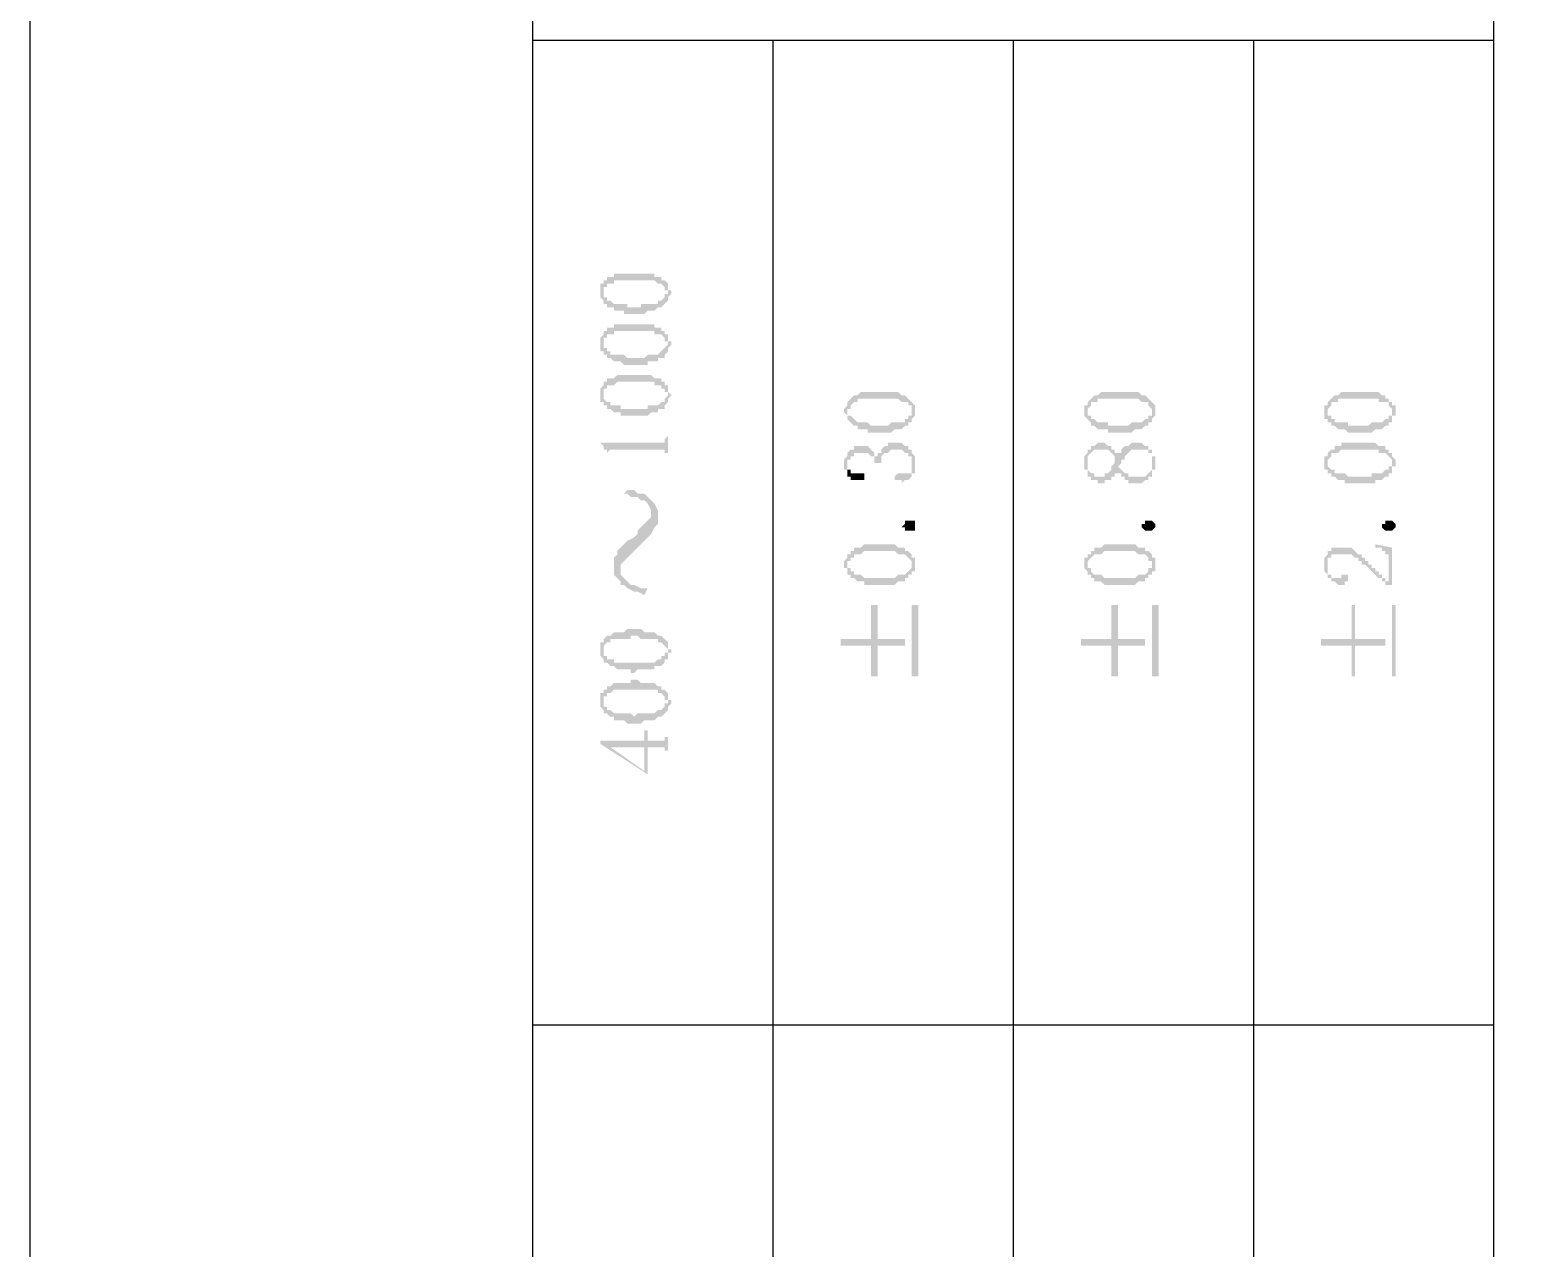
# Model space of a CAD drawing. Header units: millimetres. Extents: x 7018 to 13530, y 4187 to 5692.
# Drawn here: x 9826.37 to 9846.29, y 5054.37 to 5070.62 of the extents above; entities that cross this region are included whole.
import ezdxf

# ---------------------------------------------------------------- set-up
doc = ezdxf.new("R2010")
doc.units = ezdxf.units.MM

msp = doc.modelspace()

# ---------------------------------------------------------------- hatches: boundary and pattern name
at = {"transparency": 33554559}
for points in [[(9833.979, 5067.095), (9833.979, 5067.05), (9833.979, 5067.05), (9834.024, 5067.005), (9834.024, 5067.14), (9834.024, 5067.186), (9834.069, 5067.186), (9834.069, 5067.231), (9834.159, 5067.231), (9834.159, 5067.276), (9834.701, 5067.276), (9834.746, 5067.231), (9834.791, 5067.231), (9834.836, 5067.186), (9834.836, 5067.14), (9834.882, 5067.14), (9834.882, 5067.095), (9834.882, 5067.231), (9834.836, 5067.276), (9834.791, 5067.276), (9834.791, 5067.321), (9834.701, 5067.321), (9834.701, 5067.366), (9834.159, 5067.366), (9834.159, 5067.321), (9834.069, 5067.321), (9834.069, 5067.276), (9834.024, 5067.276), (9834.024, 5067.231), (9833.979, 5067.231), (9833.979, 5067.186), (9833.979, 5067.14)], [(9834.024, 5067.005), (9834.024, 5066.96), (9834.069, 5066.96), (9834.069, 5066.915), (9834.159, 5066.915), (9834.159, 5066.87), (9834.295, 5066.87), (9834.295, 5066.824), (9834.566, 5066.824), (9834.611, 5066.87), (9834.701, 5066.87), (9834.746, 5066.915), (9834.791, 5066.915), (9834.836, 5066.96), (9834.836, 5066.96), (9834.882, 5067.005), (9834.882, 5067.05), (9834.882, 5067.05), (9834.927, 5067.095), (9834.927, 5067.14), (9834.882, 5067.14), (9834.882, 5067.186), (9834.882, 5067.231), (9834.882, 5067.095), (9834.836, 5067.095), (9834.836, 5067.05), (9834.836, 5067.05), (9834.791, 5067.005), (9834.746, 5067.005), (9834.746, 5066.96), (9834.52, 5066.96), (9834.52, 5066.915), (9834.34, 5066.915), (9834.34, 5066.96), (9834.159, 5066.96), (9834.114, 5067.005), (9834.069, 5067.005), (9834.069, 5067.05), (9834.024, 5067.05), (9834.024, 5067.095), (9834.024, 5067.095)], [(9833.979, 5066.418), (9833.979, 5066.328), (9834.024, 5066.328), (9834.024, 5066.418), (9834.024, 5066.463), (9834.024, 5066.509), (9834.069, 5066.509), (9834.069, 5066.554), (9834.159, 5066.554), (9834.159, 5066.599), (9834.701, 5066.599), (9834.701, 5066.554), (9834.791, 5066.554), (9834.836, 5066.509), (9834.836, 5066.463), (9834.882, 5066.463), (9834.882, 5066.418), (9834.882, 5066.554), (9834.836, 5066.554), (9834.836, 5066.599), (9834.791, 5066.599), (9834.791, 5066.644), (9834.701, 5066.644), (9834.701, 5066.689), (9834.159, 5066.689), (9834.159, 5066.644), (9834.069, 5066.644), (9834.069, 5066.599), (9834.024, 5066.599), (9834.024, 5066.554), (9834.024, 5066.554), (9833.979, 5066.509), (9833.979, 5066.463), (9833.979, 5066.463)], [(9834.024, 5066.328), (9834.024, 5066.283), (9834.069, 5066.283), (9834.069, 5066.238), (9834.114, 5066.238), (9834.159, 5066.193), (9834.25, 5066.193), (9834.295, 5066.147), (9834.611, 5066.147), (9834.611, 5066.193), (9834.746, 5066.193), (9834.746, 5066.238), (9834.836, 5066.238), (9834.836, 5066.283), (9834.836, 5066.283), (9834.882, 5066.328), (9834.882, 5066.373), (9834.882, 5066.373), (9834.927, 5066.418), (9834.927, 5066.463), (9834.882, 5066.463), (9834.882, 5066.509), (9834.882, 5066.554), (9834.882, 5066.418), (9834.882, 5066.418), (9834.836, 5066.373), (9834.836, 5066.373), (9834.791, 5066.328), (9834.791, 5066.328), (9834.746, 5066.283), (9834.611, 5066.283), (9834.566, 5066.238), (9834.34, 5066.238), (9834.295, 5066.283), (9834.114, 5066.283), (9834.114, 5066.328), (9834.069, 5066.328), (9834.069, 5066.373), (9834.024, 5066.373), (9834.024, 5066.418), (9834.024, 5066.418)], [(9833.979, 5065.741), (9833.979, 5065.696), (9833.979, 5065.651), (9834.024, 5065.651), (9834.024, 5065.606), (9834.024, 5065.741), (9834.024, 5065.786), (9834.024, 5065.832), (9834.069, 5065.832), (9834.069, 5065.877), (9834.159, 5065.877), (9834.205, 5065.922), (9834.701, 5065.922), (9834.701, 5065.877), (9834.791, 5065.877), (9834.791, 5065.832), (9834.836, 5065.832), (9834.836, 5065.786), (9834.882, 5065.786), (9834.882, 5065.741), (9834.882, 5065.877), (9834.836, 5065.877), (9834.836, 5065.922), (9834.791, 5065.922), (9834.791, 5065.967), (9834.701, 5065.967), (9834.656, 5066.012), (9834.205, 5066.012), (9834.159, 5065.967), (9834.069, 5065.967), (9834.069, 5065.922), (9834.024, 5065.922), (9834.024, 5065.877), (9834.024, 5065.877), (9833.979, 5065.832), (9833.979, 5065.786), (9833.979, 5065.786)], [(9834.024, 5065.606), (9834.069, 5065.606), (9834.069, 5065.561), (9834.114, 5065.561), (9834.159, 5065.516), (9834.25, 5065.516), (9834.25, 5065.47), (9834.611, 5065.47), (9834.656, 5065.516), (9834.746, 5065.516), (9834.746, 5065.561), (9834.836, 5065.561), (9834.836, 5065.606), (9834.836, 5065.606), (9834.882, 5065.651), (9834.882, 5065.696), (9834.882, 5065.696), (9834.927, 5065.741), (9834.927, 5065.741), (9834.882, 5065.786), (9834.882, 5065.832), (9834.882, 5065.877), (9834.882, 5065.741), (9834.882, 5065.741), (9834.836, 5065.696), (9834.836, 5065.651), (9834.791, 5065.651), (9834.746, 5065.606), (9834.611, 5065.606), (9834.611, 5065.561), (9834.25, 5065.561), (9834.25, 5065.606), (9834.114, 5065.606), (9834.114, 5065.651), (9834.069, 5065.651), (9834.024, 5065.696), (9834.024, 5065.741), (9834.024, 5065.741)], [(9837.228, 5065.516), (9837.228, 5065.516), (9837.274, 5065.47), (9837.274, 5065.425), (9837.274, 5065.516), (9837.274, 5065.561), (9837.319, 5065.561), (9837.319, 5065.606), (9837.319, 5065.606), (9837.364, 5065.651), (9837.409, 5065.651), (9837.409, 5065.696), (9837.951, 5065.696), (9837.996, 5065.651), (9838.086, 5065.651), (9838.086, 5065.606), (9838.131, 5065.606), (9838.131, 5065.561), (9838.131, 5065.516), (9838.131, 5065.651), (9838.131, 5065.651), (9838.086, 5065.696), (9838.086, 5065.696), (9838.041, 5065.741), (9837.996, 5065.741), (9837.951, 5065.786), (9837.454, 5065.786), (9837.409, 5065.741), (9837.364, 5065.741), (9837.319, 5065.696), (9837.319, 5065.696), (9837.274, 5065.651), (9837.274, 5065.606), (9837.274, 5065.606), (9837.228, 5065.561), (9837.228, 5065.561)], [(9837.274, 5065.425), (9837.319, 5065.38), (9837.319, 5065.38), (9837.364, 5065.335), (9837.409, 5065.335), (9837.409, 5065.29), (9837.544, 5065.29), (9837.544, 5065.245), (9837.86, 5065.245), (9837.905, 5065.29), (9837.996, 5065.29), (9838.041, 5065.335), (9838.086, 5065.335), (9838.086, 5065.38), (9838.131, 5065.38), (9838.131, 5065.425), (9838.131, 5065.425), (9838.176, 5065.47), (9838.176, 5065.516), (9838.176, 5065.561), (9838.176, 5065.606), (9838.176, 5065.606), (9838.131, 5065.651), (9838.131, 5065.516), (9838.131, 5065.47), (9838.086, 5065.47), (9838.086, 5065.425), (9838.041, 5065.425), (9838.041, 5065.38), (9837.86, 5065.38), (9837.815, 5065.335), (9837.589, 5065.335), (9837.544, 5065.38), (9837.409, 5065.38), (9837.364, 5065.425), (9837.364, 5065.425), (9837.319, 5065.47), (9837.274, 5065.47), (9837.274, 5065.516), (9837.274, 5065.516)], [(9840.433, 5065.516), (9840.433, 5065.47), (9840.478, 5065.425), (9840.478, 5065.516), (9840.478, 5065.561), (9840.478, 5065.561), (9840.523, 5065.606), (9840.523, 5065.651), (9840.613, 5065.651), (9840.613, 5065.696), (9841.155, 5065.696), (9841.2, 5065.651), (9841.29, 5065.651), (9841.29, 5065.606), (9841.29, 5065.606), (9841.335, 5065.561), (9841.335, 5065.516), (9841.335, 5065.651), (9841.335, 5065.651), (9841.29, 5065.696), (9841.29, 5065.696), (9841.245, 5065.741), (9841.2, 5065.741), (9841.155, 5065.786), (9840.658, 5065.786), (9840.613, 5065.741), (9840.568, 5065.741), (9840.523, 5065.696), (9840.523, 5065.696), (9840.478, 5065.651), (9840.478, 5065.606), (9840.433, 5065.606), (9840.433, 5065.561), (9840.433, 5065.561)], [(9840.478, 5065.425), (9840.523, 5065.38), (9840.523, 5065.335), (9840.568, 5065.335), (9840.613, 5065.29), (9840.749, 5065.29), (9840.749, 5065.245), (9841.065, 5065.245), (9841.11, 5065.29), (9841.2, 5065.29), (9841.245, 5065.335), (9841.29, 5065.335), (9841.29, 5065.38), (9841.335, 5065.38), (9841.335, 5065.425), (9841.335, 5065.425), (9841.381, 5065.47), (9841.381, 5065.516), (9841.381, 5065.561), (9841.381, 5065.606), (9841.381, 5065.606), (9841.335, 5065.651), (9841.335, 5065.516), (9841.335, 5065.47), (9841.29, 5065.47), (9841.29, 5065.425), (9841.245, 5065.425), (9841.2, 5065.38), (9841.065, 5065.38), (9841.02, 5065.335), (9840.749, 5065.335), (9840.749, 5065.38), (9840.613, 5065.38), (9840.568, 5065.425), (9840.523, 5065.425), (9840.523, 5065.47), (9840.478, 5065.47), (9840.478, 5065.516), (9840.478, 5065.516)], [(9843.637, 5065.516), (9843.637, 5065.425), (9843.682, 5065.425), (9843.682, 5065.516), (9843.682, 5065.561), (9843.682, 5065.561), (9843.727, 5065.606), (9843.727, 5065.651), (9843.818, 5065.651), (9843.818, 5065.696), (9844.359, 5065.696), (9844.359, 5065.651), (9844.495, 5065.651), (9844.495, 5065.606), (9844.495, 5065.606), (9844.54, 5065.561), (9844.54, 5065.516), (9844.54, 5065.651), (9844.495, 5065.651), (9844.495, 5065.696), (9844.45, 5065.696), (9844.45, 5065.741), (9844.404, 5065.741), (9844.359, 5065.786), (9843.863, 5065.786), (9843.818, 5065.741), (9843.773, 5065.741), (9843.727, 5065.696), (9843.727, 5065.696), (9843.682, 5065.651), (9843.682, 5065.606), (9843.637, 5065.606), (9843.637, 5065.561), (9843.637, 5065.561)], [(9843.682, 5065.425), (9843.682, 5065.38), (9843.727, 5065.38), (9843.727, 5065.335), (9843.773, 5065.335), (9843.818, 5065.29), (9843.908, 5065.29), (9843.953, 5065.245), (9844.269, 5065.245), (9844.314, 5065.29), (9844.404, 5065.29), (9844.45, 5065.335), (9844.495, 5065.335), (9844.495, 5065.38), (9844.54, 5065.38), (9844.54, 5065.425), (9844.54, 5065.47), (9844.585, 5065.47), (9844.585, 5065.516), (9844.585, 5065.561), (9844.585, 5065.606), (9844.54, 5065.606), (9844.54, 5065.651), (9844.54, 5065.516), (9844.54, 5065.47), (9844.495, 5065.47), (9844.495, 5065.425), (9844.45, 5065.425), (9844.404, 5065.38), (9844.269, 5065.38), (9844.224, 5065.335), (9843.953, 5065.335), (9843.953, 5065.38), (9843.773, 5065.38), (9843.773, 5065.425), (9843.727, 5065.425), (9843.727, 5065.47), (9843.682, 5065.47), (9843.682, 5065.516), (9843.682, 5065.516)], [(9833.979, 5065.109), (9833.979, 5065.109), (9834.024, 5065.064), (9834.024, 5065.019), (9834.069, 5065.019), (9834.069, 5064.974), (9834.069, 5064.884), (9834.069, 5064.974), (9834.114, 5065.019), (9834.836, 5065.019), (9834.836, 5064.974), (9834.882, 5064.974), (9834.882, 5064.884), (9834.882, 5065.29), (9834.882, 5065.2), (9834.882, 5065.2), (9834.836, 5065.155), (9834.836, 5065.109), (9834.791, 5065.109)], [(9837.228, 5064.839), (9837.228, 5064.748), (9837.274, 5064.748), (9837.274, 5064.703), (9837.274, 5064.839), (9837.274, 5064.884), (9837.319, 5064.884), (9837.319, 5064.929), (9837.364, 5064.929), (9837.364, 5064.974), (9837.544, 5064.974), (9837.589, 5064.929), (9837.635, 5064.929), (9837.635, 5064.884), (9837.635, 5064.839), (9837.68, 5064.839), (9837.68, 5064.748), (9837.68, 5064.839), (9837.725, 5064.839), (9837.725, 5064.884), (9837.725, 5064.929), (9837.725, 5064.929), (9837.77, 5064.974), (9837.815, 5064.974), (9837.86, 5065.019), (9837.996, 5065.019), (9838.041, 5064.974), (9838.086, 5064.974), (9838.086, 5064.929), (9838.131, 5064.929), (9838.131, 5064.884), (9838.131, 5064.794), (9838.131, 5064.974), (9838.131, 5065.019), (9838.086, 5065.019), (9838.086, 5065.064), (9838.041, 5065.064), (9837.996, 5065.109), (9837.815, 5065.109), (9837.815, 5065.064), (9837.77, 5065.064), (9837.725, 5065.019), (9837.725, 5064.974), (9837.68, 5064.974), (9837.68, 5064.884), (9837.68, 5064.929), (9837.635, 5064.929), (9837.635, 5064.974), (9837.635, 5064.974), (9837.589, 5065.019), (9837.589, 5065.019), (9837.544, 5065.064), (9837.364, 5065.064), (9837.364, 5065.019), (9837.319, 5065.019), (9837.274, 5064.974), (9837.274, 5064.929), (9837.274, 5064.929), (9837.228, 5064.884), (9837.228, 5064.884)], [(9840.433, 5064.839), (9840.433, 5064.748), (9840.478, 5064.748), (9840.478, 5064.703), (9840.478, 5064.658), (9840.523, 5064.658), (9840.523, 5064.613), (9840.613, 5064.613), (9840.613, 5064.568), (9840.704, 5064.568), (9840.704, 5064.613), (9840.794, 5064.613), (9840.794, 5064.658), (9840.839, 5064.658), (9840.839, 5064.703), (9840.884, 5064.703), (9840.884, 5064.748), (9840.884, 5064.703), (9840.884, 5064.794), (9840.884, 5064.794), (9840.929, 5064.839), (9840.929, 5064.884), (9840.974, 5064.884), (9840.974, 5064.929), (9840.974, 5064.929), (9841.02, 5064.974), (9841.02, 5064.974), (9841.065, 5065.019), (9841.29, 5065.019), (9841.29, 5064.974), (9841.335, 5064.974), (9841.335, 5064.884), (9841.335, 5064.703), (9841.335, 5064.748), (9841.381, 5064.748), (9841.381, 5064.794), (9841.381, 5064.884), (9841.381, 5064.929), (9841.335, 5064.929), (9841.335, 5064.974), (9841.335, 5065.019), (9841.29, 5065.019), (9841.29, 5065.064), (9841.245, 5065.064), (9841.2, 5065.109), (9841.065, 5065.109), (9841.02, 5065.064), (9840.974, 5065.064), (9840.929, 5065.019), (9840.929, 5064.974), (9840.884, 5064.974), (9840.884, 5064.929), (9840.884, 5064.974), (9840.839, 5064.884), (9840.839, 5064.839), (9840.839, 5064.839), (9840.794, 5064.794), (9840.794, 5064.748), (9840.794, 5064.748), (9840.749, 5064.703), (9840.704, 5064.703), (9840.704, 5064.658), (9840.568, 5064.658), (9840.568, 5064.703), (9840.523, 5064.703), (9840.478, 5064.748), (9840.478, 5064.794), (9840.478, 5064.974), (9840.478, 5064.974), (9840.433, 5064.929), (9840.433, 5064.884), (9840.433, 5064.884)], [(9840.478, 5064.974), (9840.478, 5064.839), (9840.478, 5064.884), (9840.478, 5064.929), (9840.478, 5064.929), (9840.523, 5064.974), (9840.523, 5064.974), (9840.568, 5065.019), (9840.749, 5065.019), (9840.794, 5064.974), (9840.794, 5064.974), (9840.839, 5064.929), (9840.839, 5064.884), (9840.884, 5064.974), (9840.839, 5064.974), (9840.839, 5065.019), (9840.794, 5065.019), (9840.794, 5065.064), (9840.749, 5065.064), (9840.704, 5065.109), (9840.613, 5065.109), (9840.568, 5065.064), (9840.523, 5065.064), (9840.523, 5065.019), (9840.478, 5065.019)], [(9843.637, 5064.839), (9843.637, 5064.794), (9843.637, 5064.748), (9843.682, 5064.748), (9843.682, 5064.703), (9843.682, 5064.839), (9843.682, 5064.884), (9843.682, 5064.884), (9843.727, 5064.929), (9843.727, 5064.974), (9843.818, 5064.974), (9843.863, 5065.019), (9844.359, 5065.019), (9844.359, 5064.974), (9844.45, 5064.974), (9844.495, 5064.929), (9844.495, 5064.929), (9844.54, 5064.884), (9844.54, 5064.839), (9844.54, 5064.974), (9844.495, 5064.974), (9844.495, 5065.019), (9844.45, 5065.019), (9844.45, 5065.064), (9844.359, 5065.064), (9844.314, 5065.109), (9843.863, 5065.109), (9843.863, 5065.064), (9843.773, 5065.064), (9843.773, 5065.019), (9843.727, 5065.019), (9843.682, 5064.974), (9843.682, 5064.929), (9843.637, 5064.929), (9843.637, 5064.884), (9843.637, 5064.884)], [(9837.905, 5064.658), (9837.905, 5064.613), (9837.996, 5064.613), (9837.996, 5064.568), (9837.996, 5064.568), (9838.041, 5064.613), (9838.086, 5064.613), (9838.131, 5064.658), (9838.131, 5064.703), (9838.176, 5064.703), (9838.176, 5064.748), (9838.176, 5064.839), (9838.176, 5064.884), (9838.176, 5064.929), (9838.176, 5064.929), (9838.131, 5064.974), (9838.131, 5064.794), (9838.131, 5064.703), (9837.951, 5064.703)], [(9840.884, 5064.703), (9840.929, 5064.703), (9840.929, 5064.658), (9840.974, 5064.658), (9840.974, 5064.613), (9841.02, 5064.613), (9841.02, 5064.568), (9841.2, 5064.568), (9841.245, 5064.613), (9841.29, 5064.613), (9841.29, 5064.658), (9841.335, 5064.658), (9841.335, 5064.703), (9841.335, 5064.839), (9841.335, 5064.748), (9841.335, 5064.748), (9841.29, 5064.703), (9841.29, 5064.703), (9841.245, 5064.658), (9841.02, 5064.658), (9841.02, 5064.703), (9840.974, 5064.703), (9840.929, 5064.748), (9840.929, 5064.748), (9840.884, 5064.794)], [(9843.682, 5064.703), (9843.727, 5064.703), (9843.727, 5064.658), (9843.773, 5064.658), (9843.818, 5064.613), (9843.908, 5064.613), (9843.908, 5064.568), (9844.314, 5064.568), (9844.314, 5064.613), (9844.404, 5064.613), (9844.45, 5064.658), (9844.495, 5064.658), (9844.495, 5064.703), (9844.54, 5064.703), (9844.54, 5064.748), (9844.54, 5064.794), (9844.585, 5064.794), (9844.585, 5064.839), (9844.585, 5064.884), (9844.585, 5064.884), (9844.54, 5064.929), (9844.54, 5064.974), (9844.54, 5064.839), (9844.54, 5064.794), (9844.495, 5064.794), (9844.495, 5064.748), (9844.45, 5064.748), (9844.404, 5064.703), (9844.269, 5064.703), (9844.269, 5064.658), (9843.953, 5064.658), (9843.908, 5064.703), (9843.773, 5064.703), (9843.773, 5064.748), (9843.727, 5064.748), (9843.682, 5064.794), (9843.682, 5064.839), (9843.682, 5064.839)], [(9837.274, 5064.703), (9837.274, 5064.658), (9837.319, 5064.658), (9837.319, 5064.613), (9837.499, 5064.613), (9837.499, 5064.658), (9837.499, 5064.703), (9837.319, 5064.703), (9837.319, 5064.748), (9837.274, 5064.748), (9837.274, 5064.794), (9837.274, 5064.794)], [(9834.295, 5064.432), (9834.34, 5064.432), (9834.385, 5064.387), (9834.475, 5064.387), (9834.52, 5064.342), (9834.566, 5064.342), (9834.611, 5064.297), (9834.656, 5064.207), (9834.656, 5063.891), (9834.656, 5063.891), (9834.701, 5063.981), (9834.746, 5064.026), (9834.746, 5064.207), (9834.701, 5064.297), (9834.656, 5064.342), (9834.656, 5064.342), (9834.611, 5064.387), (9834.566, 5064.432), (9834.475, 5064.432), (9834.43, 5064.478), (9834.34, 5064.478)], [(9834.159, 5063.44), (9834.159, 5063.349), (9834.205, 5063.304), (9834.25, 5063.259), (9834.25, 5063.44), (9834.25, 5063.485), (9834.295, 5063.53), (9834.34, 5063.575), (9834.385, 5063.62), (9834.43, 5063.665), (9834.475, 5063.71), (9834.52, 5063.755), (9834.566, 5063.801), (9834.566, 5063.801), (9834.611, 5063.846), (9834.656, 5063.891), (9834.656, 5064.162), (9834.656, 5064.117), (9834.611, 5064.071), (9834.566, 5064.026), (9834.52, 5063.981), (9834.475, 5063.936), (9834.475, 5063.891), (9834.43, 5063.846), (9834.34, 5063.801), (9834.34, 5063.801), (9834.295, 5063.755), (9834.25, 5063.71), (9834.205, 5063.665), (9834.205, 5063.62), (9834.159, 5063.575), (9834.159, 5063.53)], [(9838.176, 5063.981), (9838.176, 5063.936), (9838.041, 5063.936), (9838.041, 5063.981), (9837.996, 5063.981), (9838.041, 5064.026), (9838.041, 5064.071), (9838.176, 5064.071), (9838.176, 5064.026), (9838.176, 5063.981)], [(9841.381, 5063.981), (9841.381, 5063.981), (9841.335, 5063.936), (9841.245, 5063.936), (9841.2, 5063.981), (9841.2, 5064.026), (9841.245, 5064.026), (9841.245, 5064.071), (9841.335, 5064.071), (9841.381, 5064.026), (9841.381, 5063.981)], [(9844.585, 5063.981), (9844.585, 5063.981), (9844.54, 5063.936), (9844.45, 5063.936), (9844.404, 5063.981), (9844.404, 5064.026), (9844.45, 5064.026), (9844.45, 5064.071), (9844.54, 5064.071), (9844.585, 5064.026), (9844.585, 5063.981)], [(9837.228, 5063.485), (9837.228, 5063.44), (9837.274, 5063.44), (9837.274, 5063.394), (9837.274, 5063.349), (9837.274, 5063.485), (9837.274, 5063.53), (9837.319, 5063.53), (9837.319, 5063.575), (9837.364, 5063.575), (9837.364, 5063.62), (9837.454, 5063.62), (9837.499, 5063.665), (9837.905, 5063.665), (9837.951, 5063.62), (9838.041, 5063.62), (9838.086, 5063.575), (9838.086, 5063.575), (9838.131, 5063.53), (9838.131, 5063.485), (9838.131, 5063.62), (9838.131, 5063.62), (9838.086, 5063.665), (9838.041, 5063.665), (9838.041, 5063.71), (9837.951, 5063.71), (9837.905, 5063.755), (9837.499, 5063.755), (9837.454, 5063.71), (9837.364, 5063.71), (9837.364, 5063.665), (9837.319, 5063.665), (9837.319, 5063.62), (9837.274, 5063.62), (9837.274, 5063.575), (9837.274, 5063.575), (9837.228, 5063.53), (9837.228, 5063.53)], [(9840.433, 5063.485), (9840.433, 5063.44), (9840.433, 5063.44), (9840.478, 5063.394), (9840.478, 5063.349), (9840.478, 5063.485), (9840.478, 5063.53), (9840.478, 5063.53), (9840.523, 5063.575), (9840.523, 5063.575), (9840.568, 5063.62), (9840.658, 5063.62), (9840.704, 5063.665), (9841.11, 5063.665), (9841.155, 5063.62), (9841.245, 5063.62), (9841.29, 5063.575), (9841.29, 5063.53), (9841.335, 5063.53), (9841.335, 5063.485), (9841.335, 5063.62), (9841.335, 5063.62), (9841.29, 5063.665), (9841.245, 5063.665), (9841.245, 5063.71), (9841.155, 5063.71), (9841.11, 5063.755), (9840.704, 5063.755), (9840.658, 5063.71), (9840.568, 5063.71), (9840.568, 5063.665), (9840.523, 5063.665), (9840.523, 5063.62), (9840.478, 5063.62), (9840.478, 5063.575), (9840.433, 5063.575), (9840.433, 5063.53), (9840.433, 5063.53)], [(9843.637, 5063.485), (9843.637, 5063.44), (9843.637, 5063.394), (9843.637, 5063.394), (9843.682, 5063.349), (9843.682, 5063.485), (9843.682, 5063.575), (9843.727, 5063.575), (9843.727, 5063.62), (9843.998, 5063.62), (9844.043, 5063.575), (9844.088, 5063.575), (9844.088, 5063.53), (9844.134, 5063.53), (9844.134, 5063.485), (9844.179, 5063.485), (9844.224, 5063.44), (9844.224, 5063.44), (9844.269, 5063.394), (9844.269, 5063.394), (9844.314, 5063.349), (9844.314, 5063.349), (9844.359, 5063.304), (9844.404, 5063.304), (9844.404, 5063.259), (9844.45, 5063.259), (9844.45, 5063.214), (9844.495, 5063.214), (9844.495, 5063.259), (9844.45, 5063.259), (9844.45, 5063.304), (9844.404, 5063.304), (9844.404, 5063.349), (9844.359, 5063.349), (9844.359, 5063.394), (9844.314, 5063.394), (9844.314, 5063.44), (9844.269, 5063.44), (9844.269, 5063.485), (9844.224, 5063.485), (9844.224, 5063.53), (9844.179, 5063.53), (9844.179, 5063.575), (9844.134, 5063.575), (9844.134, 5063.62), (9844.088, 5063.62), (9844.043, 5063.665), (9844.043, 5063.665), (9843.998, 5063.71), (9843.727, 5063.71), (9843.727, 5063.665), (9843.682, 5063.665), (9843.682, 5063.62), (9843.682, 5063.62), (9843.637, 5063.575), (9843.637, 5063.53), (9843.637, 5063.53)], [(9844.314, 5063.755), (9844.314, 5063.71), (9844.404, 5063.71), (9844.404, 5063.665), (9844.45, 5063.665), (9844.45, 5063.62), (9844.495, 5063.62), (9844.495, 5063.214), (9844.54, 5063.214), (9844.54, 5063.71)], [(9834.25, 5063.259), (9834.25, 5063.214), (9834.295, 5063.214), (9834.34, 5063.169), (9834.43, 5063.124), (9834.475, 5063.124), (9834.566, 5063.078), (9834.611, 5063.169), (9834.52, 5063.169), (9834.43, 5063.214), (9834.385, 5063.214), (9834.34, 5063.259), (9834.34, 5063.259), (9834.295, 5063.304), (9834.25, 5063.349), (9834.25, 5063.44)], [(9837.274, 5063.349), (9837.319, 5063.349), (9837.319, 5063.304), (9837.364, 5063.304), (9837.409, 5063.259), (9837.499, 5063.259), (9837.499, 5063.214), (9837.905, 5063.214), (9837.951, 5063.259), (9838.041, 5063.259), (9838.041, 5063.304), (9838.086, 5063.304), (9838.086, 5063.349), (9838.131, 5063.349), (9838.131, 5063.394), (9838.176, 5063.394), (9838.176, 5063.44), (9838.176, 5063.485), (9838.176, 5063.53), (9838.176, 5063.575), (9838.131, 5063.575), (9838.131, 5063.62), (9838.131, 5063.485), (9838.131, 5063.44), (9838.131, 5063.44), (9838.086, 5063.394), (9838.086, 5063.394), (9838.041, 5063.349), (9837.951, 5063.349), (9837.905, 5063.304), (9837.499, 5063.304), (9837.454, 5063.349), (9837.364, 5063.349), (9837.364, 5063.394), (9837.319, 5063.394), (9837.319, 5063.44), (9837.274, 5063.44), (9837.274, 5063.485), (9837.274, 5063.485)], [(9840.478, 5063.349), (9840.523, 5063.349), (9840.523, 5063.304), (9840.568, 5063.304), (9840.568, 5063.259), (9840.658, 5063.259), (9840.704, 5063.214), (9841.11, 5063.214), (9841.155, 5063.259), (9841.245, 5063.259), (9841.245, 5063.304), (9841.29, 5063.304), (9841.29, 5063.349), (9841.335, 5063.349), (9841.335, 5063.394), (9841.381, 5063.394), (9841.381, 5063.44), (9841.381, 5063.485), (9841.381, 5063.53), (9841.381, 5063.575), (9841.335, 5063.575), (9841.335, 5063.62), (9841.335, 5063.485), (9841.335, 5063.44), (9841.29, 5063.44), (9841.29, 5063.394), (9841.29, 5063.394), (9841.245, 5063.349), (9841.155, 5063.349), (9841.11, 5063.304), (9840.704, 5063.304), (9840.658, 5063.349), (9840.568, 5063.349), (9840.523, 5063.394), (9840.523, 5063.44), (9840.478, 5063.44), (9840.478, 5063.485), (9840.478, 5063.485)], [(9843.682, 5063.349), (9843.682, 5063.304), (9843.727, 5063.304), (9843.727, 5063.259), (9843.773, 5063.259), (9843.818, 5063.214), (9843.908, 5063.214), (9843.908, 5063.259), (9843.953, 5063.259), (9843.953, 5063.304), (9843.953, 5063.349), (9843.863, 5063.349), (9843.863, 5063.304), (9843.727, 5063.304), (9843.727, 5063.349), (9843.682, 5063.349), (9843.682, 5063.394), (9843.682, 5063.485)], [(9837.183, 5062.492), (9837.183, 5062.401), (9837.589, 5062.401), (9837.589, 5061.995), (9837.68, 5061.995), (9837.68, 5062.401), (9838.041, 5062.401), (9838.041, 5062.492), (9837.68, 5062.492), (9837.68, 5062.943), (9837.589, 5062.943), (9837.589, 5062.492)], [(9838.221, 5061.995), (9838.221, 5062.943), (9838.131, 5062.943), (9838.131, 5061.995)], [(9840.388, 5062.492), (9840.388, 5062.401), (9840.794, 5062.401), (9840.794, 5061.995), (9840.884, 5061.995), (9840.884, 5062.401), (9841.245, 5062.401), (9841.245, 5062.492), (9840.884, 5062.492), (9840.884, 5062.943), (9840.794, 5062.943), (9840.794, 5062.492)], [(9841.426, 5061.995), (9841.426, 5062.943), (9841.335, 5062.943), (9841.335, 5061.995)], [(9843.592, 5062.492), (9843.592, 5062.401), (9843.998, 5062.401), (9843.998, 5061.995), (9844.043, 5061.995), (9844.043, 5062.401), (9844.45, 5062.401), (9844.45, 5062.492), (9844.043, 5062.492), (9844.043, 5062.943), (9843.998, 5062.943), (9843.998, 5062.492)], [(9844.585, 5061.995), (9844.585, 5062.943), (9844.54, 5062.943), (9844.54, 5061.995)], [(9833.979, 5062.356), (9833.979, 5062.311), (9833.979, 5062.266), (9833.979, 5062.266), (9834.024, 5062.221), (9834.024, 5062.356), (9834.024, 5062.401), (9834.024, 5062.401), (9834.069, 5062.447), (9834.114, 5062.447), (9834.114, 5062.492), (9834.385, 5062.492), (9834.385, 5062.537), (9834.475, 5062.537), (9834.52, 5062.492), (9834.746, 5062.492), (9834.746, 5062.447), (9834.791, 5062.447), (9834.836, 5062.401), (9834.836, 5062.401), (9834.882, 5062.356), (9834.882, 5062.447), (9834.836, 5062.492), (9834.836, 5062.492), (9834.791, 5062.537), (9834.746, 5062.537), (9834.701, 5062.582), (9834.566, 5062.582), (9834.52, 5062.627), (9834.34, 5062.627), (9834.295, 5062.582), (9834.159, 5062.582), (9834.114, 5062.537), (9834.069, 5062.537), (9834.024, 5062.492), (9834.024, 5062.447), (9833.979, 5062.447), (9833.979, 5062.401)], [(9834.024, 5062.221), (9834.024, 5062.176), (9834.069, 5062.176), (9834.114, 5062.131), (9834.159, 5062.131), (9834.205, 5062.086), (9834.385, 5062.086), (9834.385, 5062.04), (9834.43, 5062.04), (9834.475, 5062.086), (9834.701, 5062.086), (9834.701, 5062.131), (9834.791, 5062.131), (9834.836, 5062.176), (9834.836, 5062.221), (9834.882, 5062.221), (9834.882, 5062.266), (9834.882, 5062.311), (9834.927, 5062.311), (9834.927, 5062.356), (9834.882, 5062.356), (9834.882, 5062.401), (9834.882, 5062.447), (9834.882, 5062.311), (9834.836, 5062.311), (9834.836, 5062.266), (9834.791, 5062.266), (9834.791, 5062.221), (9834.746, 5062.221), (9834.701, 5062.176), (9834.159, 5062.176), (9834.159, 5062.221), (9834.069, 5062.221), (9834.069, 5062.266), (9834.024, 5062.266), (9834.024, 5062.311), (9834.024, 5062.356)], [(9833.979, 5061.679), (9833.979, 5061.634), (9833.979, 5061.589), (9833.979, 5061.589), (9834.024, 5061.544), (9834.024, 5061.679), (9834.024, 5061.725), (9834.069, 5061.725), (9834.069, 5061.77), (9834.114, 5061.77), (9834.159, 5061.815), (9834.746, 5061.815), (9834.746, 5061.77), (9834.791, 5061.77), (9834.836, 5061.725), (9834.836, 5061.679), (9834.882, 5061.679), (9834.882, 5061.77), (9834.836, 5061.815), (9834.791, 5061.815), (9834.791, 5061.86), (9834.746, 5061.86), (9834.701, 5061.905), (9834.52, 5061.905), (9834.475, 5061.95), (9834.385, 5061.95), (9834.385, 5061.905), (9834.159, 5061.905), (9834.114, 5061.86), (9834.069, 5061.86), (9834.069, 5061.815), (9834.024, 5061.815), (9834.024, 5061.77), (9833.979, 5061.77), (9833.979, 5061.725)], [(9834.024, 5061.544), (9834.024, 5061.499), (9834.069, 5061.499), (9834.114, 5061.454), (9834.159, 5061.454), (9834.159, 5061.409), (9834.295, 5061.409), (9834.34, 5061.363), (9834.52, 5061.363), (9834.566, 5061.409), (9834.701, 5061.409), (9834.746, 5061.454), (9834.791, 5061.454), (9834.836, 5061.499), (9834.836, 5061.499), (9834.882, 5061.544), (9834.882, 5061.589), (9834.882, 5061.589), (9834.927, 5061.634), (9834.927, 5061.679), (9834.882, 5061.679), (9834.882, 5061.725), (9834.882, 5061.77), (9834.882, 5061.634), (9834.836, 5061.634), (9834.836, 5061.589), (9834.836, 5061.589), (9834.791, 5061.544), (9834.746, 5061.544), (9834.701, 5061.499), (9834.475, 5061.499), (9834.43, 5061.454), (9834.43, 5061.454), (9834.385, 5061.499), (9834.159, 5061.499), (9834.114, 5061.544), (9834.069, 5061.544), (9834.069, 5061.589), (9834.024, 5061.589), (9834.024, 5061.634), (9834.024, 5061.679)], [(9833.979, 5061.138), (9833.979, 5061.093), (9834.611, 5060.686), (9834.611, 5061.048), (9834.836, 5061.048), (9834.836, 5061.002), (9834.882, 5061.002), (9834.882, 5060.912), (9834.882, 5061.273), (9834.882, 5061.183), (9834.836, 5061.183), (9834.836, 5061.138), (9834.611, 5061.138), (9834.611, 5061.273), (9834.566, 5061.273), (9834.566, 5060.732), (9834.114, 5061.048), (9834.114, 5061.048)], [(9833.979, 5061.138), (9834.114, 5061.048), (9834.566, 5061.048), (9834.566, 5060.732), (9834.566, 5061.138)]]:
    msp.add_hatch(color=256, dxfattribs=at).paths.add_polyline_path(points)

# ---------------------------------------------------------------- linework, layer by layer
msp.add_line((9833.076, 5242.873), (9833.076, 4956.132))
msp.add_lwpolyline([(10246.37, 4951.873), (10246.37, 5248.873), (9826.37, 5248.873), (9826.37, 4951.873)], close=True)
for points in [[(9845.894, 5242.873), (9845.894, 4956.132)], [(9833.076, 5070.48), (9845.894, 5070.48)], [(9836.281, 5070.48), (9836.281, 4977.463)], [(9839.485, 5070.48), (9839.485, 4977.463)], [(9842.689, 5070.48), (9842.689, 4977.463)], [(9833.076, 5057.347), (9845.894, 5057.347)]]:
    msp.add_lwpolyline(points)

doc.saveas('drawing.dxf')
